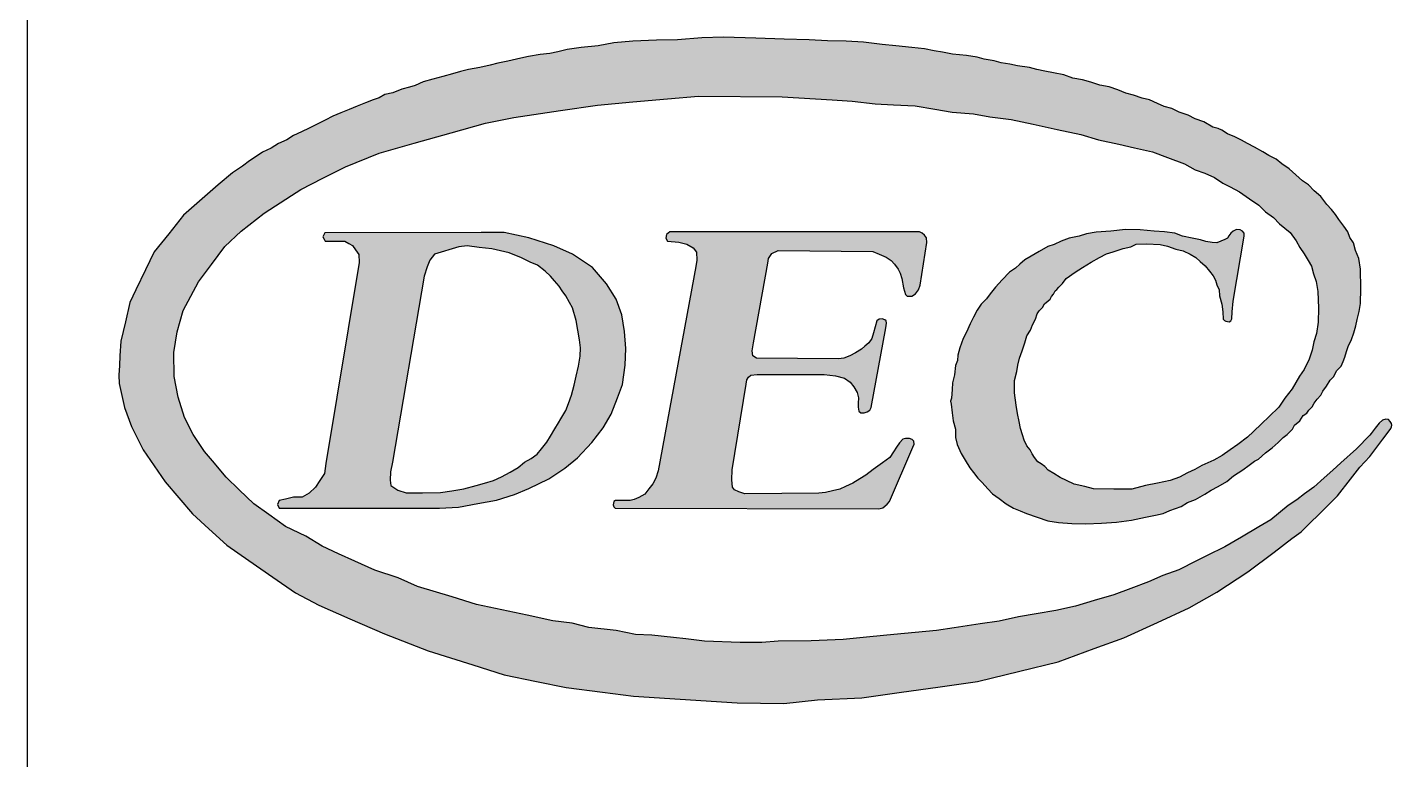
# Model space of a CAD drawing. Header units: millimetres. Extents: x 0 to 297, y 0 to 210.
# Drawn here: x 232 to 246.91, y 9.88 to 17.89 of the extents above; entities that cross this region are included whole.
import ezdxf

# ---------------------------------------------------------------- set-up
doc = ezdxf.new("R2010")
doc.units = ezdxf.units.MM
doc.layers.add('PDM_Title', color=7, linetype='Continuous')

# ---------------------------------------------------------------- blocks, each defined once
blk = doc.blocks.new('FitPDM_DWGFrame')
at = {"layer": 'PDM_Title'}
h = blk.add_hatch(color=2, dxfattribs=at)
h.paths.add_polyline_path([(235.2523, 15.6456), (235.2413, 15.6214), (235.2311, 15.599), (235.2437, 15.5754), (235.2556, 15.5533), (235.4718, 15.5535), (235.5135, 15.5293), (235.5547, 15.5055), (235.5859, 15.4603), (235.6223, 15.4077), (235.6289, 15.321), (235.2641, 13.1215), (235.2465, 13.0149), (235.1958, 12.9358), (235.1509, 12.8655), (235.0816, 12.797), (235.0027, 12.7544), (234.9086, 12.7529), (234.8229, 12.7339), (234.7541, 12.7188), (234.7339, 12.6724), (234.754, 12.6346), (234.7905, 12.6335), (236.504, 12.6335), (236.7114, 12.6452), (236.9226, 12.6838), (237.1291, 12.7216), (237.324, 12.7832), (237.482, 12.8478), (237.7003, 12.9566), (237.8751, 13.0717), (238.0142, 13.1835), (238.1687, 13.3507), (238.2947, 13.5115), (238.3803, 13.6606), (238.4492, 13.8395), (238.5063, 13.9877), (238.5335, 14.1988), (238.5402, 14.3801), (238.5284, 14.5662), (238.4981, 14.7475), (238.4377, 14.9194), (238.329, 15.0861), (238.1778, 15.2643), (237.9578, 15.4125), (237.7562, 15.5008), (237.4807, 15.5891), (237.2136, 15.6463), (236.9609, 15.6484)])
h.paths.add_polyline_path([(236.4508, 15.4115), (236.3983, 15.3464), (236.3719, 15.2712), (236.3359, 15.1691), (235.9932, 13.1381), (235.9683, 13.0326), (235.9674, 12.9388), (235.9742, 12.8804), (236.0489, 12.8316), (236.1391, 12.8029), (236.3206, 12.8014), (236.5174, 12.8068), (236.6397, 12.8249), (236.7729, 12.8447), (236.9065, 12.8824), (236.9974, 12.908), (237.096, 12.9358), (237.1813, 12.9782), (237.2776, 13.026), (237.3634, 13.0772), (237.4347, 13.1356), (237.5077, 13.1766), (237.5714, 13.2248), (237.6203, 13.2845), (237.68, 13.3573), (237.7176, 13.4201), (237.766, 13.501), (237.8059, 13.5674), (237.8324, 13.6116), (237.887, 13.7027), (237.9156, 13.7796), (237.9494, 13.8706), (237.976, 13.98), (237.9999, 14.0784), (238.0259, 14.1856), (238.0427, 14.2968), (238.0444, 14.3859), (238.0366, 14.4756), (238.0002, 14.6877), (237.9572, 14.8251), (237.9256, 14.8832), (237.8861, 14.9557), (237.844, 15.0101), (237.8145, 15.0604), (237.7626, 15.1205), (237.7189, 15.1709), (237.6593, 15.2245), (237.5753, 15.2915), (237.4972, 15.3231), (237.4016, 15.3721), (237.2673, 15.4241), (237.0767, 15.469), (236.938, 15.4857), (236.8072, 15.5013), (236.7179, 15.4904)], flags=0)
h.paths.add_polyline_path([(240.2065, 15.4518), (241.2414, 15.4392), (241.3114, 15.4126), (241.3879, 15.3787), (241.4401, 15.342), (241.4779, 15.3034), (241.5174, 15.2458), (241.5384, 15.2025), (241.5586, 15.1465), (241.5762, 15.044), (241.5997, 14.9714), (241.6157, 14.9517), (241.6358, 14.9502), (241.6677, 14.9534), (241.7064, 14.9777), (241.7399, 15.0204), (241.7588, 15.0734), (241.8327, 15.5401), (241.8267, 15.5885), (241.8074, 15.6177), (241.7796, 15.6406), (241.7521, 15.6536), (239.0239, 15.6536), (238.9846, 15.6254), (238.9796, 15.5875), (238.9964, 15.5529), (239.1208, 15.5418), (239.2098, 15.5213), (239.2769, 15.4803), (239.3123, 15.4314), (239.319, 15.3452), (239.3061, 15.2752), (238.8963, 13.0424), (238.871, 12.9634), (238.8354, 12.9017), (238.7933, 12.8463), (238.7488, 12.788), (238.6824, 12.7494), (238.6312, 12.7281), (238.5901, 12.7186), (238.4305, 12.7194), (238.4095, 12.7052), (238.4035, 12.6714), (238.4103, 12.6469), (238.4259, 12.6324), (241.307, 12.6262), (241.3491, 12.6382), (241.3978, 12.6784), (241.4228, 12.7081), (241.6782, 13.3009), (241.6921, 13.3336), (241.6904, 13.3651), (241.6728, 13.384), (241.6409, 13.3958), (241.5997, 13.3958), (241.5695, 13.3872), (241.533, 13.3502), (241.5013, 13.3019), (241.4661, 13.2484), (241.4278, 13.1898), (241.3474, 13.1307), (241.2455, 13.0557), (241.1653, 12.9967), (241.0985, 12.9555), (241.0217, 12.9082), (240.941, 12.872), (240.8822, 12.8405), (240.7999, 12.8231), (240.7243, 12.8058), (240.65, 12.7964), (239.8437, 12.79), (239.7759, 12.8141), (239.728, 12.8354), (239.7079, 12.8639), (239.7003, 12.9451), (239.7026, 13.055), (239.8571, 13.9885), (239.8654, 14.0383), (239.8826, 14.0664), (239.9086, 14.0876), (239.9781, 14.0957), (240.7105, 14.0957), (240.8321, 14.0795), (240.9304, 14.0566), (240.9933, 14.0117), (241.0319, 13.9604), (241.0715, 13.8997), (241.0858, 13.8414), (241.0823, 13.783), (241.0797, 13.7371), (241.0891, 13.6948), (241.1117, 13.6782), (241.1462, 13.6782), (241.18, 13.6883), (241.2069, 13.7057), (241.2244, 13.735), (241.3825, 14.6066), (241.3909, 14.6553), (241.3858, 14.6829), (241.3724, 14.6924), (241.3429, 14.7025), (241.3093, 14.7008), (241.2863, 14.6822), (241.2668, 14.6154), (241.248, 14.5503), (241.2303, 14.4896), (241.1973, 14.4415), (241.1548, 14.4044), (241.1187, 14.373), (241.0522, 14.3342), (240.9902, 14.298), (240.9229, 14.2743), (240.8651, 14.266), (239.9713, 14.2723), (239.9312, 14.2978), (239.9221, 14.3544), (239.9378, 14.4426), (240.0923, 15.313), (240.1014, 15.3629), (240.1165, 15.3864), (240.1375, 15.418)])
h.paths.add_polyline_path([(246.8166, 13.3903), (246.8619, 13.4507), (246.9029, 13.5055), (246.9092, 13.5236), (246.9121, 13.5425), (246.9111, 13.558), (246.8939, 13.5822), (246.8774, 13.6053), (246.8461, 13.6087), (246.8116, 13.5974), (246.7734, 13.565), (246.7296, 13.5074), (246.6867, 13.451), (246.6729, 13.4329), (246.5284, 13.2841), (246.3543, 13.1286), (246.2671, 13.0509), (246.174, 12.9666), (246.0614, 12.865), (245.9591, 12.7897), (245.8736, 12.7269), (245.7791, 12.6627), (245.5903, 12.5062), (245.46, 12.4295), (245.2715, 12.3187), (245.0881, 12.2107), (244.8958, 12.1153), (244.7274, 12.0317), (244.6362, 11.9864), (244.584, 11.9605), (244.409, 11.8989), (244.2558, 11.8275), (244.0602, 11.7553), (243.8745, 11.6866), (243.6605, 11.6229), (243.457, 11.5623), (243.2419, 11.5135), (243.0262, 11.4781), (242.8322, 11.4462), (242.6215, 11.3998), (242.4155, 11.3688), (242.1293, 11.3256), (241.9376, 11.2966), (241.7039, 11.2743), (241.471, 11.2521), (241.2081, 11.2271), (240.9156, 11.1991), (240.5675, 11.1826), (240.2058, 11.1802), (240.0281, 11.1664), (239.7902, 11.1641), (239.4015, 11.1814), (239.1973, 11.2044), (239.0613, 11.2198), (238.8258, 11.2463), (238.648, 11.2539), (238.4345, 11.2954), (238.137, 11.331), (237.954, 11.3781), (237.743, 11.4034), (237.4635, 11.4632), (237.1857, 11.5227), (236.9098, 11.5818), (236.6418, 11.6636), (236.2642, 11.7788), (236.0532, 11.8708), (235.7987, 11.9562), (235.5805, 12.0552), (235.4014, 12.1364), (235.2212, 12.2181), (235.0458, 12.3269), (234.8225, 12.4328), (234.6386, 12.564), (234.4761, 12.68), (234.3174, 12.8334), (234.1736, 12.9722), (234.023, 13.151), (233.936, 13.2543), (233.8123, 13.4395), (233.719, 13.6237), (233.6479, 13.8492), (233.6062, 14.0749), (233.6013, 14.335), (233.6381, 14.5607), (233.7043, 14.7956), (233.7873, 14.9521), (233.8704, 15.1088), (234.013, 15.2997), (234.1576, 15.4935), (234.3367, 15.6611), (234.5893, 15.8591), (234.8886, 16.0525), (234.9909, 16.1187), (235.2319, 16.2413), (235.4782, 16.3666), (235.8467, 16.5151), (236.2294, 16.6234), (236.6311, 16.7369), (237.0065, 16.8431), (237.3159, 16.9042), (237.8284, 16.981), (238.2307, 17.0414), (238.6182, 17.0755), (238.9976, 17.1088), (239.3374, 17.1387), (240.2491, 17.1307), (240.796, 17.0985), (241.0159, 17.085), (241.2649, 17.0563), (241.4673, 17.0447), (241.7038, 17.0312), (241.9171, 16.9963), (242.1064, 16.9653), (242.3402, 16.9445), (242.5217, 16.9111), (242.7547, 16.8847), (242.9937, 16.8325), (243.2561, 16.7753), (243.5154, 16.7188), (243.7086, 16.661), (243.9281, 16.6122), (244.1005, 16.5739), (244.2971, 16.5301), (244.4628, 16.4672), (244.6467, 16.3973), (244.7632, 16.3337), (244.8681, 16.2958), (244.9759, 16.2497), (245.0655, 16.1887), (245.1465, 16.1461), (245.2483, 16.0925), (245.3585, 16.0162), (245.4585, 15.947), (245.5333, 15.8758), (245.6191, 15.8136), (245.6872, 15.7417), (245.8023, 15.649), (245.8672, 15.5576), (245.9065, 15.4833), (245.9538, 15.416), (245.998, 15.3412), (246.0351, 15.2786), (246.0568, 15.1973), (246.0863, 15.1133), (246.1054, 15.0046), (246.1115, 14.821), (246.1092, 14.6664), (246.0901, 14.5426), (246.0607, 14.454), (246.0414, 14.3631), (246.0095, 14.2624), (245.9538, 14.1495), (245.9047, 14.0765), (245.8229, 13.9401), (245.745, 13.8382), (245.6788, 13.7386), (245.5718, 13.6357), (245.4907, 13.5576), (245.4026, 13.4734), (245.3364, 13.41), (245.2287, 13.3313), (245.1463, 13.271), (245.0604, 13.2082), (244.9675, 13.1574), (244.8363, 13.0993), (244.759, 13.0551), (244.6787, 13.0194), (244.5935, 12.9735), (244.4898, 12.9349), (244.3531, 12.9078), (244.2201, 12.8815), (244.0711, 12.8432), (243.8743, 12.8408), (243.653, 12.8448), (243.558, 12.8719), (243.4402, 12.8961), (243.3595, 12.9349), (243.2891, 12.9686), (243.2208, 13.0114), (243.1585, 13.0505), (243.1203, 13.0891), (243.0803, 13.1172), (243.0441, 13.1414), (243.0098, 13.1886), (242.9815, 13.2274), (242.9601, 13.2732), (242.9258, 13.3152), (242.8951, 13.3786), (242.8767, 13.4372), (242.8553, 13.5054), (242.8404, 13.5822), (242.8238, 13.6676), (242.8059, 13.7595), (242.7895, 13.8969), (242.7895, 14.0288), (242.8164, 14.1283), (242.8258, 14.1991), (242.8424, 14.2728), (242.8749, 14.3551), (242.9012, 14.4408), (242.9253, 14.5191), (242.9633, 14.5806), (242.986, 14.6398), (243.0185, 14.7003), (243.0387, 14.7579), (243.0596, 14.7918), (243.0959, 14.8298), (243.1174, 14.8665), (243.1567, 14.9), (243.1806, 14.9203), (243.1934, 14.9472), (243.2149, 14.9742), (243.2351, 15.0099), (243.2528, 15.0261), (243.2725, 15.0513), (243.3154, 15.0888), (243.3547, 15.1435), (243.4543, 15.213), (243.5312, 15.2667), (243.6273, 15.3236), (243.7168, 15.3765), (243.7965, 15.4133), (243.8664, 15.4357), (243.9784, 15.4717), (244.0595, 15.4902), (244.1196, 15.5195), (244.2331, 15.5224), (244.3833, 15.5172), (244.463, 15.5004), (244.5525, 15.4671), (244.6322, 15.4464), (244.7101, 15.4112), (244.772, 15.3732), (244.8192, 15.3312), (244.8744, 15.2822), (244.9202, 15.2248), (244.9596, 15.1754), (244.9851, 15.1269), (245.0011, 15.0757), (245.0269, 15.0222), (245.03, 14.9548), (245.0539, 14.8634), (245.068, 14.7811), (245.0717, 14.7011), (245.0833, 14.6844), (245.0993, 14.6775), (245.1361, 14.6723), (245.1526, 14.6815), (245.1655, 14.7028), (245.1686, 14.7823), (245.1809, 14.8968), (245.2995, 15.6083), (245.2995, 15.6417), (245.2804, 15.663), (245.2553, 15.6785), (245.2155, 15.6791), (245.178, 15.6641), (245.1535, 15.6417), (245.1333, 15.6123), (245.1156, 15.5866), (245.0879, 15.5709), (245.0443, 15.5536), (244.9997, 15.5359), (244.9512, 15.5385), (244.8807, 15.5488), (244.8218, 15.5673), (244.7305, 15.5868), (244.6254, 15.6093), (244.5404, 15.641), (244.4306, 15.6538), (244.3148, 15.6613), (244.1621, 15.6786), (244.0035, 15.6808), (243.8422, 15.6635), (243.6803, 15.6526), (243.578, 15.633), (243.4958, 15.6082), (243.3873, 15.5846), (243.2978, 15.5519), (243.2248, 15.5162), (243.153, 15.4955), (243.0599, 15.4411), (242.9706, 15.3889), (242.9038, 15.3499), (242.8489, 15.3006), (242.801, 15.2575), (242.7355, 15.2131), (242.656, 15.1297), (242.5814, 15.0515), (242.5241, 14.9777), (242.4817, 14.9231), (242.4254, 14.8656), (242.3809, 14.7971), (242.3423, 14.724), (242.3037, 14.6509), (242.2656, 14.5576), (242.2294, 14.4886), (242.1924, 14.3868), (242.171, 14.3056), (242.1654, 14.2475), (242.1458, 14.1957), (242.1351, 14.0928), (242.1124, 14.0047), (242.1075, 13.9299), (242.1014, 13.8384), (242.0895, 13.8044), (242.0987, 13.7699), (242.1086, 13.6755), (242.1176, 13.5883), (242.1447, 13.4965), (242.145, 13.408), (242.1634, 13.332), (242.2051, 13.2325), (242.2511, 13.1576), (242.3015, 13.0756), (242.3402, 13.0247), (242.3886, 12.9611), (242.4359, 12.9153), (242.4978, 12.8469), (242.5474, 12.7919), (242.6201, 12.7394), (242.6998, 12.6817), (242.7771, 12.6346), (242.8501, 12.6047), (242.9211, 12.5755), (243.0365, 12.5361), (243.1528, 12.4965), (243.2688, 12.4772), (243.4172, 12.4662), (243.5684, 12.4628), (243.742, 12.4715), (243.906, 12.4796), (244.0687, 12.5014), (244.222, 12.5348), (244.3307, 12.5585), (244.4141, 12.5767), (244.4875, 12.61), (244.6114, 12.6514), (244.6788, 12.6952), (244.7678, 12.7274), (244.8695, 12.7861), (244.94, 12.8327), (245.0142, 12.8716), (245.1099, 12.9251), (245.1828, 12.9868), (245.2858, 13.0523), (245.3545, 13.1036), (245.414, 13.148), (245.4569, 13.1715), (245.5323, 13.2394), (245.6071, 13.2923), (245.6728, 13.3505), (245.7249, 13.4063), (245.7684, 13.4413), (245.8272, 13.4989), (245.8487, 13.5398), (245.9085, 13.5904), (245.9447, 13.6468), (245.9839, 13.6716), (246.0066, 13.7073), (246.0428, 13.7424), (246.0636, 13.7827), (246.0974, 13.827), (246.1372, 13.869), (246.1611, 13.9133), (246.2005, 13.9692), (246.2391, 14.0325), (246.2771, 14.0716), (246.3126, 14.1389), (246.3593, 14.1862), (246.3806, 14.2366), (246.3984, 14.2844), (246.4186, 14.3466), (246.437, 14.4031), (246.4731, 14.4795), (246.4991, 14.5501), (246.5187, 14.629), (246.5359, 14.698), (246.5572, 14.7836), (246.5728, 14.8723), (246.5764, 15.0347), (246.5697, 15.248), (246.5513, 15.3654), (246.5175, 15.4527), (246.4935, 15.5357), (246.4555, 15.5926), (246.4316, 15.6536), (246.3905, 15.7187), (246.3356, 15.7917), (246.2967, 15.8435), (246.2555, 15.8982), (246.2019, 15.9529), (246.1382, 16.0433), (246.0642, 16.1047), (246.0018, 16.1709), (245.9379, 16.2146), (245.8644, 16.2797), (245.7907, 16.3449), (245.7106, 16.3982), (245.6475, 16.4494), (245.5696, 16.4885), (245.5046, 16.5288), (245.4126, 16.5794), (245.3354, 16.622), (245.2686, 16.6564), (245.1964, 16.6935), (245.116, 16.7277), (245.0571, 16.7663), (245.0161, 16.7841), (244.9559, 16.8014), (244.8572, 16.8592), (244.7647, 16.8921), (244.6875, 16.9295), (244.5887, 16.9634), (244.509, 17.0025), (244.427, 17.0265), (244.3509, 17.0599), (244.2663, 17.0979), (244.1848, 17.1157), (244.0891, 17.1508), (244.005, 17.1727), (243.9193, 17.2075), (243.8242, 17.2409), (243.7212, 17.2575), (243.625, 17.292), (243.5323, 17.3162), (243.4276, 17.3366), (243.3295, 17.3735), (243.2173, 17.3936), (243.1207, 17.4109), (243.0352, 17.431), (242.9518, 17.4506), (242.8206, 17.4697), (242.739, 17.4887), (242.6447, 17.5036), (242.5686, 17.5255), (242.4577, 17.5441), (242.3811, 17.5643), (242.2652, 17.5815), (242.1131, 17.5982), (242.0034, 17.6185), (241.9117, 17.6354), (241.8043, 17.6552), (241.6656, 17.6703), (241.4909, 17.6892), (241.3421, 17.7053), (241.1396, 17.7273), (240.9489, 17.7383), (240.7472, 17.7429), (240.5438, 17.7538), (240.2722, 17.7625), (239.9627, 17.7723), (239.6075, 17.7836), (239.3732, 17.775), (239.1047, 17.7531), (238.8784, 17.752), (238.619, 17.7405), (238.4101, 17.7208), (238.2409, 17.6903), (238.0545, 17.6706), (237.9012, 17.6481), (237.7988, 17.6251), (237.7112, 17.6054), (237.6059, 17.5928), (237.4772, 17.5708), (237.3937, 17.553), (237.2532, 17.523), (237.1427, 17.4993), (237.0578, 17.4758), (236.9462, 17.4522), (236.8219, 17.4319), (236.7348, 17.4077), (236.6468, 17.3834), (236.5432, 17.3546), (236.4339, 17.3243), (236.3258, 17.2942), (236.2388, 17.2562), (236.1762, 17.2383), (236.0923, 17.2144), (235.9941, 17.1739), (235.9082, 17.1567), (235.8469, 17.1201), (235.7789, 17.0988), (235.6954, 17.0649), (235.6036, 17.0275), (235.5178, 16.9926), (235.4272, 16.9556), (235.3401, 16.9201), (235.2543, 16.877), (235.1675, 16.8336), (235.0812, 16.7902), (234.9955, 16.7472), (234.9085, 16.7085), (234.8362, 16.6613), (234.7454, 16.6193), (234.665, 16.5704), (234.5707, 16.5249), (234.5008, 16.4797), (234.4286, 16.4328), (234.3537, 16.3743), (234.2444, 16.3015), (234.0873, 16.171), (233.9121, 16.0179), (233.707, 15.8386), (233.5452, 15.6347), (233.3876, 15.4359), (233.2927, 15.2387), (233.1871, 15.0197), (233.1206, 14.8816), (233.072, 14.6714), (233.0228, 14.4596), (233.013, 14.3009), (233.0065, 14.1948), (233, 14.0894), (233.0058, 13.9982), (233.0621, 13.7346), (233.1405, 13.5274), (233.2682, 13.2705), (233.3858, 13.0979), (233.506, 12.9217), (233.6556, 12.7479), (233.8071, 12.5721), (233.9843, 12.4096), (234.1816, 12.2285), (234.4209, 12.0625), (234.6834, 11.8802), (234.932, 11.7078), (235.1856, 11.5747), (235.5265, 11.4251), (235.9038, 11.2595), (236.3825, 11.0751), (236.8698, 10.9209), (237.2122, 10.8125), (237.564, 10.7394), (237.8882, 10.6721), (238.2875, 10.622), (238.6254, 10.5796), (239.1366, 10.5461), (239.7586, 10.5051), (240.2672, 10.5), (240.6351, 10.5368), (241.1224, 10.5622), (241.554, 10.622), (241.952, 10.6772), (242.3852, 10.7372), (242.8488, 10.8522), (243.2655, 10.9556), (243.6606, 11.0986), (243.9855, 11.2161), (244.3509, 11.3835), (244.699, 11.5429), (245.0009, 11.715), (245.3395, 11.9372), (245.6266, 12.1536), (245.8215, 12.3007), (245.9216, 12.3761), (245.9989, 12.4529), (246.1367, 12.5864), (246.3182, 12.7706), (246.461, 12.9528), (246.5626, 13.0826), (246.6732, 13.1984)])
at = {"layer": 'PDM_Title', "color": 2}
for p, q in [((232, 53), (232, 5)), ((238.8784, 17.752), (238.619, 17.7405)), ((239.1047, 17.7531), (238.8784, 17.752)), ((239.3732, 17.775), (239.1047, 17.7531)), ((239.6075, 17.7836), (239.3732, 17.775)), ((239.9627, 17.7723), (239.6075, 17.7836)), ((240.2722, 17.7625), (239.9627, 17.7723)), ((240.5438, 17.7538), (240.2722, 17.7625)), ((240.7472, 17.7429), (240.5438, 17.7538)), ((237.7112, 17.6054), (237.6059, 17.5928)), ((237.7988, 17.6251), (237.7112, 17.6054)), ((237.9012, 17.6481), (237.7988, 17.6251)), ((238.0545, 17.6706), (237.9012, 17.6481)), ((238.2409, 17.6903), (238.0545, 17.6706)), ((238.4101, 17.7208), (238.2409, 17.6903)), ((238.619, 17.7405), (238.4101, 17.7208)), ((240.9489, 17.7383), (240.7472, 17.7429)), ((241.1396, 17.7273), (240.9489, 17.7383)), ((241.3421, 17.7053), (241.1396, 17.7273)), ((241.4909, 17.6892), (241.3421, 17.7053)), ((241.6656, 17.6703), (241.4909, 17.6892)), ((241.8043, 17.6552), (241.6656, 17.6703)), ((241.9117, 17.6354), (241.8043, 17.6552)), ((242.0034, 17.6185), (241.9117, 17.6354)), ((242.1131, 17.5982), (242.0034, 17.6185)), ((242.2652, 17.5815), (242.1131, 17.5982)), ((236.9462, 17.4522), (236.8219, 17.4319)), ((237.0578, 17.4758), (236.9462, 17.4522)), ((237.1427, 17.4993), (237.0578, 17.4758)), ((237.2532, 17.523), (237.1427, 17.4993)), ((237.3937, 17.553), (237.2532, 17.523)), ((237.4772, 17.5708), (237.3937, 17.553)), ((237.6059, 17.5928), (237.4772, 17.5708)), ((242.3811, 17.5643), (242.2652, 17.5815)), ((242.4577, 17.5441), (242.3811, 17.5643)), ((242.5686, 17.5255), (242.4577, 17.5441)), ((242.6447, 17.5036), (242.5686, 17.5255)), ((242.739, 17.4887), (242.6447, 17.5036)), ((242.8206, 17.4697), (242.739, 17.4887)), ((242.9518, 17.4506), (242.8206, 17.4697)), ((243.0352, 17.431), (242.9518, 17.4506)), ((236.4339, 17.3243), (236.3258, 17.2942)), ((236.5432, 17.3546), (236.4339, 17.3243)), ((236.6468, 17.3834), (236.5432, 17.3546)), ((236.7348, 17.4077), (236.6468, 17.3834)), ((236.8219, 17.4319), (236.7348, 17.4077)), ((243.1207, 17.4109), (243.0352, 17.431)), ((243.2173, 17.3936), (243.1207, 17.4109)), ((243.3295, 17.3735), (243.2173, 17.3936)), ((243.4276, 17.3366), (243.3295, 17.3735)), ((243.5323, 17.3162), (243.4276, 17.3366)), ((243.625, 17.292), (243.5323, 17.3162)), ((235.9082, 17.1567), (235.8469, 17.1201)), ((235.9941, 17.1739), (235.9082, 17.1567)), ((236.0923, 17.2144), (235.9941, 17.1739)), ((236.1762, 17.2383), (236.0923, 17.2144)), ((236.2388, 17.2562), (236.1762, 17.2383)), ((236.3258, 17.2942), (236.2388, 17.2562)), ((243.7212, 17.2575), (243.625, 17.292)), ((243.8242, 17.2409), (243.7212, 17.2575)), ((243.9193, 17.2075), (243.8242, 17.2409)), ((244.005, 17.1727), (243.9193, 17.2075)), ((244.0891, 17.1508), (244.005, 17.1727)), ((244.1848, 17.1157), (244.0891, 17.1508)), ((235.6036, 17.0275), (235.5178, 16.9926)), ((235.6954, 17.0649), (235.6036, 17.0275)), ((235.7789, 17.0988), (235.6954, 17.0649)), ((235.8469, 17.1201), (235.7789, 17.0988)), ((237.8284, 16.981), (238.2307, 17.0414)), ((238.2307, 17.0414), (238.6182, 17.0755)), ((238.6182, 17.0755), (238.9976, 17.1088)), ((238.9976, 17.1088), (239.3374, 17.1387)), ((239.3374, 17.1387), (240.2491, 17.1307)), ((240.2491, 17.1307), (240.796, 17.0985)), ((240.796, 17.0985), (241.0159, 17.085)), ((241.0159, 17.085), (241.2649, 17.0563)), ((241.2649, 17.0563), (241.4673, 17.0447)), ((241.4673, 17.0447), (241.7038, 17.0312)), ((241.7038, 17.0312), (241.9171, 16.9963)), ((244.2663, 17.0979), (244.1848, 17.1157)), ((244.3509, 17.0599), (244.2663, 17.0979)), ((244.427, 17.0265), (244.3509, 17.0599)), ((244.509, 17.0025), (244.427, 17.0265)), ((244.5887, 16.9634), (244.509, 17.0025)), ((235.2543, 16.877), (235.1675, 16.8336)), ((235.3401, 16.9201), (235.2543, 16.877)), ((235.4272, 16.9556), (235.3401, 16.9201)), ((235.5178, 16.9926), (235.4272, 16.9556)), ((237.0065, 16.8431), (237.3159, 16.9042)), ((237.3159, 16.9042), (237.8284, 16.981)), ((241.9171, 16.9963), (242.1064, 16.9653)), ((242.1064, 16.9653), (242.3402, 16.9445)), ((242.3402, 16.9445), (242.5217, 16.9111)), ((242.5217, 16.9111), (242.7547, 16.8847)), ((242.7547, 16.8847), (242.9937, 16.8325)), ((244.6875, 16.9295), (244.5887, 16.9634)), ((244.7647, 16.8921), (244.6875, 16.9295)), ((244.8572, 16.8592), (244.7647, 16.8921)), ((244.9559, 16.8014), (244.8572, 16.8592)), ((234.9085, 16.7085), (234.8362, 16.6613)), ((234.9955, 16.7472), (234.9085, 16.7085)), ((235.0812, 16.7902), (234.9955, 16.7472)), ((235.1675, 16.8336), (235.0812, 16.7902)), ((236.2294, 16.6234), (236.6311, 16.7369)), ((236.6311, 16.7369), (237.0065, 16.8431)), ((242.9937, 16.8325), (243.2561, 16.7753)), ((243.2561, 16.7753), (243.5154, 16.7188)), ((243.5154, 16.7188), (243.7086, 16.661)), ((245.0161, 16.7841), (244.9559, 16.8014)), ((245.0571, 16.7663), (245.0161, 16.7841)), ((245.116, 16.7277), (245.0571, 16.7663)), ((245.1964, 16.6935), (245.116, 16.7277)), ((234.665, 16.5704), (234.5707, 16.5249)), ((234.7454, 16.6193), (234.665, 16.5704)), ((234.8362, 16.6613), (234.7454, 16.6193)), ((235.8467, 16.5151), (236.2294, 16.6234)), ((243.7086, 16.661), (243.9281, 16.6122)), ((243.9281, 16.6122), (244.1005, 16.5739)), ((244.1005, 16.5739), (244.2971, 16.5301)), ((245.2686, 16.6564), (245.1964, 16.6935)), ((245.3354, 16.622), (245.2686, 16.6564)), ((245.4126, 16.5794), (245.3354, 16.622)), ((245.5046, 16.5288), (245.4126, 16.5794)), ((234.4286, 16.4328), (234.3537, 16.3743)), ((234.5008, 16.4797), (234.4286, 16.4328)), ((234.5707, 16.5249), (234.5008, 16.4797)), ((235.4782, 16.3666), (235.8467, 16.5151)), ((244.2971, 16.5301), (244.4628, 16.4672)), ((244.4628, 16.4672), (244.6467, 16.3973)), ((245.5696, 16.4885), (245.5046, 16.5288)), ((245.6475, 16.4494), (245.5696, 16.4885)), ((245.7106, 16.3982), (245.6475, 16.4494)), ((234.2444, 16.3015), (234.0873, 16.171)), ((234.3537, 16.3743), (234.2444, 16.3015)), ((235.2319, 16.2413), (235.4782, 16.3666)), ((244.6467, 16.3973), (244.7632, 16.3337)), ((244.7632, 16.3337), (244.8681, 16.2958)), ((244.8681, 16.2958), (244.9759, 16.2497)), ((245.7907, 16.3449), (245.7106, 16.3982)), ((245.8644, 16.2797), (245.7907, 16.3449)), ((245.9379, 16.2146), (245.8644, 16.2797)), ((234.0873, 16.171), (233.9121, 16.0179)), ((234.8886, 16.0525), (234.9909, 16.1187)), ((234.9909, 16.1187), (235.2319, 16.2413)), ((244.9759, 16.2497), (245.0655, 16.1887)), ((245.0655, 16.1887), (245.1465, 16.1461)), ((245.1465, 16.1461), (245.2483, 16.0925)), ((246.0018, 16.1709), (245.9379, 16.2146)), ((246.0642, 16.1047), (246.0018, 16.1709)), ((233.9121, 16.0179), (233.707, 15.8386)), ((234.5893, 15.8591), (234.8886, 16.0525)), ((245.2483, 16.0925), (245.3585, 16.0162)), ((245.3585, 16.0162), (245.4585, 15.947)), ((246.1382, 16.0433), (246.0642, 16.1047)), ((246.2019, 15.9529), (246.1382, 16.0433)), ((233.707, 15.8386), (233.5452, 15.6347)), ((234.3367, 15.6611), (234.5893, 15.8591)), ((245.4585, 15.947), (245.5333, 15.8758)), ((245.5333, 15.8758), (245.6191, 15.8136)), ((245.6191, 15.8136), (245.6872, 15.7417)), ((246.2555, 15.8982), (246.2019, 15.9529)), ((246.2967, 15.8435), (246.2555, 15.8982)), ((246.3356, 15.7917), (246.2967, 15.8435)), ((234.1576, 15.4935), (234.3367, 15.6611)), ((243.8422, 15.6635), (243.6803, 15.6526)), ((244.0035, 15.6808), (243.8422, 15.6635)), ((244.1621, 15.6786), (244.0035, 15.6808)), ((244.3148, 15.6613), (244.1621, 15.6786)), ((244.4306, 15.6538), (244.3148, 15.6613)), ((245.178, 15.6641), (245.1535, 15.6417)), ((245.2155, 15.6791), (245.178, 15.6641)), ((245.2553, 15.6785), (245.2155, 15.6791)), ((245.2804, 15.663), (245.2553, 15.6785)), ((245.2995, 15.6417), (245.2804, 15.663)), ((245.6872, 15.7417), (245.8023, 15.649)), ((246.3905, 15.7187), (246.3356, 15.7917)), ((246.4316, 15.6536), (246.3905, 15.7187)), ((233.5452, 15.6347), (233.3876, 15.4359)), ((235.2413, 15.6214), (235.2311, 15.599)), ((235.2311, 15.599), (235.2437, 15.5754)), ((235.2523, 15.6456), (235.2413, 15.6214)), ((235.2437, 15.5754), (235.2556, 15.5533)), ((236.9609, 15.6484), (235.2523, 15.6456)), ((235.2556, 15.5533), (235.4718, 15.5535)), ((235.4718, 15.5535), (235.5135, 15.5293)), ((235.5135, 15.5293), (235.5547, 15.5055)), ((237.2136, 15.6463), (236.9609, 15.6484)), ((237.4807, 15.5891), (237.2136, 15.6463)), ((237.7562, 15.5008), (237.4807, 15.5891)), ((238.9846, 15.6254), (238.9796, 15.5875)), ((238.9796, 15.5875), (238.9964, 15.5529)), ((239.0239, 15.6536), (238.9846, 15.6254)), ((238.9964, 15.5529), (239.1208, 15.5418)), ((241.7521, 15.6536), (239.0239, 15.6536)), ((239.1208, 15.5418), (239.2098, 15.5213)), ((239.2098, 15.5213), (239.2769, 15.4803)), ((241.7796, 15.6406), (241.7521, 15.6536)), ((241.7588, 15.0734), (241.8327, 15.5401)), ((241.8074, 15.6177), (241.7796, 15.6406)), ((241.8267, 15.5885), (241.8074, 15.6177)), ((241.8327, 15.5401), (241.8267, 15.5885)), ((243.2248, 15.5162), (243.153, 15.4955)), ((243.2978, 15.5519), (243.2248, 15.5162)), ((243.3873, 15.5846), (243.2978, 15.5519)), ((243.4958, 15.6082), (243.3873, 15.5846)), ((243.578, 15.633), (243.4958, 15.6082)), ((243.6803, 15.6526), (243.578, 15.633)), ((244.0595, 15.4902), (244.1196, 15.5195)), ((244.1196, 15.5195), (244.2331, 15.5224)), ((244.2331, 15.5224), (244.3833, 15.5172)), ((244.3833, 15.5172), (244.463, 15.5004)), ((244.5404, 15.641), (244.4306, 15.6538)), ((244.6254, 15.6093), (244.5404, 15.641)), ((244.7305, 15.5868), (244.6254, 15.6093)), ((244.8218, 15.5673), (244.7305, 15.5868)), ((244.8807, 15.5488), (244.8218, 15.5673)), ((244.9512, 15.5385), (244.8807, 15.5488)), ((244.9997, 15.5359), (244.9512, 15.5385)), ((245.0443, 15.5536), (244.9997, 15.5359)), ((245.0879, 15.5709), (245.0443, 15.5536)), ((245.1156, 15.5866), (245.0879, 15.5709)), ((245.1333, 15.6123), (245.1156, 15.5866)), ((245.1535, 15.6417), (245.1333, 15.6123)), ((245.1809, 14.8968), (245.2995, 15.6083)), ((245.2995, 15.6083), (245.2995, 15.6417)), ((245.8023, 15.649), (245.8672, 15.5576)), ((245.8672, 15.5576), (245.9065, 15.4833)), ((246.4555, 15.5926), (246.4316, 15.6536)), ((246.4935, 15.5357), (246.4555, 15.5926)), ((246.5175, 15.4527), (246.4935, 15.5357)), ((233.3876, 15.4359), (233.2927, 15.2387)), ((234.013, 15.2997), (234.1576, 15.4935)), ((235.5547, 15.5055), (235.5859, 15.4603)), ((235.5859, 15.4603), (235.6223, 15.4077)), ((235.6223, 15.4077), (235.6289, 15.321)), ((236.4508, 15.4115), (236.3983, 15.3464)), ((236.7179, 15.4904), (236.4508, 15.4115)), ((236.8072, 15.5013), (236.7179, 15.4904)), ((236.938, 15.4857), (236.8072, 15.5013)), ((237.0767, 15.469), (236.938, 15.4857)), ((237.2673, 15.4241), (237.0767, 15.469)), ((237.4016, 15.3721), (237.2673, 15.4241)), ((237.4972, 15.3231), (237.4016, 15.3721)), ((237.9578, 15.4125), (237.7562, 15.5008)), ((238.1778, 15.2643), (237.9578, 15.4125)), ((239.2769, 15.4803), (239.3123, 15.4314)), ((239.3123, 15.4314), (239.319, 15.3452)), ((240.0923, 15.313), (240.1014, 15.3629)), ((240.1014, 15.3629), (240.1165, 15.3864)), ((240.1165, 15.3864), (240.1375, 15.418)), ((240.1375, 15.418), (240.2065, 15.4518)), ((240.2065, 15.4518), (241.2414, 15.4392)), ((241.2414, 15.4392), (241.3114, 15.4126)), ((241.3114, 15.4126), (241.3879, 15.3787)), ((241.3879, 15.3787), (241.4401, 15.342)), ((242.9706, 15.3889), (242.9038, 15.3499)), ((243.0599, 15.4411), (242.9706, 15.3889)), ((243.153, 15.4955), (243.0599, 15.4411)), ((243.6273, 15.3236), (243.7168, 15.3765)), ((243.7168, 15.3765), (243.7965, 15.4133)), ((243.7965, 15.4133), (243.8664, 15.4357)), ((243.8664, 15.4357), (243.9784, 15.4717)), ((243.9784, 15.4717), (244.0595, 15.4902)), ((244.463, 15.5004), (244.5525, 15.4671)), ((244.5525, 15.4671), (244.6322, 15.4464)), ((244.6322, 15.4464), (244.7101, 15.4112)), ((244.7101, 15.4112), (244.772, 15.3732)), ((244.772, 15.3732), (244.8192, 15.3312)), ((245.9065, 15.4833), (245.9538, 15.416)), ((245.9538, 15.416), (245.998, 15.3412)), ((246.5513, 15.3654), (246.5175, 15.4527)), ((246.5697, 15.248), (246.5513, 15.3654)), ((233.2927, 15.2387), (233.1871, 15.0197)), ((233.8704, 15.1088), (234.013, 15.2997)), ((235.6289, 15.321), (235.2641, 13.1215)), ((236.3719, 15.2712), (236.3359, 15.1691)), ((236.3983, 15.3464), (236.3719, 15.2712)), ((237.5753, 15.2915), (237.4972, 15.3231)), ((237.6593, 15.2245), (237.5753, 15.2915)), ((237.7189, 15.1709), (237.6593, 15.2245)), ((238.329, 15.0861), (238.1778, 15.2643)), ((239.3061, 15.2752), (238.8963, 13.0424)), ((239.319, 15.3452), (239.3061, 15.2752)), ((239.9378, 14.4426), (240.0923, 15.313)), ((241.4401, 15.342), (241.4779, 15.3034)), ((241.4779, 15.3034), (241.5174, 15.2458)), ((241.5174, 15.2458), (241.5384, 15.2025)), ((242.7355, 15.2131), (242.656, 15.1297)), ((242.801, 15.2575), (242.7355, 15.2131)), ((242.8489, 15.3006), (242.801, 15.2575)), ((242.9038, 15.3499), (242.8489, 15.3006)), ((243.3547, 15.1435), (243.4543, 15.213)), ((243.4543, 15.213), (243.5312, 15.2667)), ((243.5312, 15.2667), (243.6273, 15.3236)), ((244.8192, 15.3312), (244.8744, 15.2822)), ((244.8744, 15.2822), (244.9202, 15.2248)), ((244.9202, 15.2248), (244.9596, 15.1754)), ((245.998, 15.3412), (246.0351, 15.2786)), ((246.0351, 15.2786), (246.0568, 15.1973)), ((246.5764, 15.0347), (246.5697, 15.248)), ((233.7873, 14.9521), (233.8704, 15.1088)), ((236.3359, 15.1691), (235.9932, 13.1381)), ((237.7626, 15.1205), (237.7189, 15.1709)), ((237.8145, 15.0604), (237.7626, 15.1205)), ((238.4377, 14.9194), (238.329, 15.0861)), ((241.5384, 15.2025), (241.5586, 15.1465)), ((241.5586, 15.1465), (241.5762, 15.044)), ((241.7399, 15.0204), (241.7588, 15.0734)), ((242.656, 15.1297), (242.5814, 15.0515)), ((243.2725, 15.0513), (243.3154, 15.0888)), ((243.3154, 15.0888), (243.3547, 15.1435)), ((244.9596, 15.1754), (244.9851, 15.1269)), ((244.9851, 15.1269), (245.0011, 15.0757)), ((245.0011, 15.0757), (245.0269, 15.0222)), ((246.0568, 15.1973), (246.0863, 15.1133)), ((246.0863, 15.1133), (246.1054, 15.0046)), ((233.1871, 15.0197), (233.1206, 14.8816)), ((233.7043, 14.7956), (233.7873, 14.9521)), ((237.844, 15.0101), (237.8145, 15.0604)), ((237.8861, 14.9557), (237.844, 15.0101)), ((237.9256, 14.8832), (237.8861, 14.9557)), ((238.4981, 14.7475), (238.4377, 14.9194)), ((241.5762, 15.044), (241.5997, 14.9714)), ((241.5997, 14.9714), (241.6157, 14.9517)), ((241.6157, 14.9517), (241.6358, 14.9502)), ((241.6358, 14.9502), (241.6677, 14.9534)), ((241.6677, 14.9534), (241.7064, 14.9777)), ((241.7064, 14.9777), (241.7399, 15.0204)), ((242.4817, 14.9231), (242.4254, 14.8656)), ((242.5241, 14.9777), (242.4817, 14.9231)), ((242.5814, 15.0515), (242.5241, 14.9777)), ((243.1567, 14.9), (243.1806, 14.9203)), ((243.1806, 14.9203), (243.1934, 14.9472)), ((243.1934, 14.9472), (243.2149, 14.9742)), ((243.2149, 14.9742), (243.2351, 15.0099)), ((243.2351, 15.0099), (243.2528, 15.0261)), ((243.2528, 15.0261), (243.2725, 15.0513)), ((245.0269, 15.0222), (245.03, 14.9548)), ((245.03, 14.9548), (245.0539, 14.8634)), ((246.1054, 15.0046), (246.1115, 14.821)), ((246.5728, 14.8723), (246.5764, 15.0347)), ((233.1206, 14.8816), (233.072, 14.6714)), ((233.6381, 14.5607), (233.7043, 14.7956)), ((237.9572, 14.8251), (237.9256, 14.8832)), ((238.0002, 14.6877), (237.9572, 14.8251)), ((242.3809, 14.7971), (242.3423, 14.724)), ((242.4254, 14.8656), (242.3809, 14.7971)), ((243.0387, 14.7579), (243.0596, 14.7918)), ((243.0596, 14.7918), (243.0959, 14.8298)), ((243.0959, 14.8298), (243.1174, 14.8665)), ((243.1174, 14.8665), (243.1567, 14.9)), ((245.0539, 14.8634), (245.068, 14.7811)), ((245.068, 14.7811), (245.0717, 14.7011)), ((245.1655, 14.7028), (245.1686, 14.7823)), ((245.1686, 14.7823), (245.1809, 14.8968)), ((246.1115, 14.821), (246.1092, 14.6664)), ((246.5359, 14.698), (246.5572, 14.7836)), ((246.5572, 14.7836), (246.5728, 14.8723)), ((233.072, 14.6714), (233.0228, 14.4596)), ((238.0366, 14.4756), (238.0002, 14.6877)), ((238.5284, 14.5662), (238.4981, 14.7475)), ((241.2668, 14.6154), (241.248, 14.5503)), ((241.2863, 14.6822), (241.2668, 14.6154)), ((241.3093, 14.7008), (241.2863, 14.6822)), ((241.3429, 14.7025), (241.3093, 14.7008)), ((241.3724, 14.6924), (241.3429, 14.7025)), ((241.3858, 14.6829), (241.3724, 14.6924)), ((241.3825, 14.6066), (241.3909, 14.6553)), ((241.3909, 14.6553), (241.3858, 14.6829)), ((242.3037, 14.6509), (242.2656, 14.5576)), ((242.3423, 14.724), (242.3037, 14.6509)), ((242.9633, 14.5806), (242.986, 14.6398)), ((242.986, 14.6398), (243.0185, 14.7003)), ((243.0185, 14.7003), (243.0387, 14.7579)), ((245.0717, 14.7011), (245.0833, 14.6844)), ((245.0833, 14.6844), (245.0993, 14.6775)), ((245.0993, 14.6775), (245.1361, 14.6723)), ((245.1361, 14.6723), (245.1526, 14.6815)), ((245.1526, 14.6815), (245.1655, 14.7028)), ((246.1092, 14.6664), (246.0901, 14.5426)), ((246.4991, 14.5501), (246.5187, 14.629)), ((246.5187, 14.629), (246.5359, 14.698)), ((233.6013, 14.335), (233.6381, 14.5607)), ((238.0444, 14.3859), (238.0366, 14.4756)), ((238.5402, 14.3801), (238.5284, 14.5662)), ((241.2303, 14.4896), (241.1973, 14.4415)), ((241.2244, 13.735), (241.3825, 14.6066)), ((241.248, 14.5503), (241.2303, 14.4896)), ((242.2294, 14.4886), (242.1924, 14.3868)), ((242.2656, 14.5576), (242.2294, 14.4886)), ((242.9012, 14.4408), (242.9253, 14.5191)), ((242.9253, 14.5191), (242.9633, 14.5806)), ((246.0901, 14.5426), (246.0607, 14.454)), ((246.437, 14.4031), (246.4731, 14.4795)), ((246.4731, 14.4795), (246.4991, 14.5501)), ((233.0228, 14.4596), (233.013, 14.3009)), ((233.6062, 14.0749), (233.6013, 14.335)), ((238.0427, 14.2968), (238.0444, 14.3859)), ((238.5335, 14.1988), (238.5402, 14.3801)), ((239.9221, 14.3544), (239.9378, 14.4426)), ((239.9312, 14.2978), (239.9221, 14.3544)), ((241.0522, 14.3342), (240.9902, 14.298)), ((241.1187, 14.373), (241.0522, 14.3342)), ((241.1548, 14.4044), (241.1187, 14.373)), ((241.1973, 14.4415), (241.1548, 14.4044)), ((242.1924, 14.3868), (242.171, 14.3056)), ((242.8424, 14.2728), (242.8749, 14.3551)), ((242.8749, 14.3551), (242.9012, 14.4408)), ((246.0414, 14.3631), (246.0095, 14.2624)), ((246.0607, 14.454), (246.0414, 14.3631)), ((246.3984, 14.2844), (246.4186, 14.3466)), ((246.4186, 14.3466), (246.437, 14.4031)), ((233.0065, 14.1948), (233, 14.0894)), ((233.013, 14.3009), (233.0065, 14.1948)), ((237.9999, 14.0784), (238.0259, 14.1856)), ((238.0259, 14.1856), (238.0427, 14.2968)), ((238.5063, 13.9877), (238.5335, 14.1988)), ((239.9713, 14.2723), (239.9312, 14.2978)), ((240.8651, 14.266), (239.9713, 14.2723)), ((240.9229, 14.2743), (240.8651, 14.266)), ((240.9902, 14.298), (240.9229, 14.2743)), ((242.1458, 14.1957), (242.1351, 14.0928)), ((242.1654, 14.2475), (242.1458, 14.1957)), ((242.171, 14.3056), (242.1654, 14.2475)), ((242.8164, 14.1283), (242.8258, 14.1991)), ((242.8258, 14.1991), (242.8424, 14.2728)), ((246.0095, 14.2624), (245.9538, 14.1495)), ((246.3126, 14.1389), (246.3593, 14.1862)), ((246.3593, 14.1862), (246.3806, 14.2366)), ((246.3806, 14.2366), (246.3984, 14.2844)), ((233, 14.0894), (233.0058, 13.9982)), ((233.6479, 13.8492), (233.6062, 14.0749)), ((237.976, 13.98), (237.9999, 14.0784)), ((239.8571, 13.9885), (239.8654, 14.0383)), ((239.8654, 14.0383), (239.8826, 14.0664)), ((239.8826, 14.0664), (239.9086, 14.0876)), ((239.9086, 14.0876), (239.9781, 14.0957)), ((239.9781, 14.0957), (240.7105, 14.0957)), ((240.7105, 14.0957), (240.8321, 14.0795)), ((240.8321, 14.0795), (240.9304, 14.0566)), ((240.9304, 14.0566), (240.9933, 14.0117)), ((242.1351, 14.0928), (242.1124, 14.0047)), ((242.7895, 14.0288), (242.8164, 14.1283)), ((242.7895, 13.8969), (242.7895, 14.0288)), ((245.9047, 14.0765), (245.8229, 13.9401)), ((245.9538, 14.1495), (245.9047, 14.0765)), ((246.2005, 13.9692), (246.2391, 14.0325)), ((246.2391, 14.0325), (246.2771, 14.0716)), ((246.2771, 14.0716), (246.3126, 14.1389)), ((233.0058, 13.9982), (233.0621, 13.7346)), ((237.9156, 13.7796), (237.9494, 13.8706)), ((237.9494, 13.8706), (237.976, 13.98)), ((238.4492, 13.8395), (238.5063, 13.9877)), ((239.7026, 13.055), (239.8571, 13.9885)), ((240.9933, 14.0117), (241.0319, 13.9604)), ((241.0319, 13.9604), (241.0715, 13.8997)), ((241.0715, 13.8997), (241.0858, 13.8414)), ((242.1075, 13.9299), (242.1014, 13.8384)), ((242.1124, 14.0047), (242.1075, 13.9299)), ((242.8059, 13.7595), (242.7895, 13.8969)), ((245.8229, 13.9401), (245.745, 13.8382)), ((246.0974, 13.827), (246.1372, 13.869)), ((246.1372, 13.869), (246.1611, 13.9133)), ((246.1611, 13.9133), (246.2005, 13.9692)), ((233.0621, 13.7346), (233.1405, 13.5274)), ((233.719, 13.6237), (233.6479, 13.8492)), ((237.887, 13.7027), (237.9156, 13.7796)), ((238.3803, 13.6606), (238.4492, 13.8395)), ((241.0823, 13.783), (241.0797, 13.7371)), ((241.0797, 13.7371), (241.0891, 13.6948)), ((241.0858, 13.8414), (241.0823, 13.783)), ((241.2069, 13.7057), (241.2244, 13.735)), ((242.1014, 13.8384), (242.0895, 13.8044)), ((242.0895, 13.8044), (242.0987, 13.7699)), ((242.0987, 13.7699), (242.1086, 13.6755)), ((242.8238, 13.6676), (242.8059, 13.7595)), ((245.6788, 13.7386), (245.5718, 13.6357)), ((245.745, 13.8382), (245.6788, 13.7386)), ((246.0066, 13.7073), (246.0428, 13.7424)), ((246.0428, 13.7424), (246.0636, 13.7827)), ((246.0636, 13.7827), (246.0974, 13.827)), ((233.8123, 13.4395), (233.719, 13.6237)), ((237.8059, 13.5674), (237.8324, 13.6116)), ((237.8324, 13.6116), (237.887, 13.7027)), ((238.2947, 13.5115), (238.3803, 13.6606)), ((241.0891, 13.6948), (241.1117, 13.6782)), ((241.1117, 13.6782), (241.1462, 13.6782)), ((241.1462, 13.6782), (241.18, 13.6883)), ((241.18, 13.6883), (241.2069, 13.7057)), ((242.1086, 13.6755), (242.1176, 13.5883)), ((242.1176, 13.5883), (242.1447, 13.4965)), ((242.8404, 13.5822), (242.8238, 13.6676)), ((242.8553, 13.5054), (242.8404, 13.5822)), ((245.5718, 13.6357), (245.4907, 13.5576)), ((245.8487, 13.5398), (245.9085, 13.5904)), ((245.9085, 13.5904), (245.9447, 13.6468)), ((245.9447, 13.6468), (245.9839, 13.6716)), ((245.9839, 13.6716), (246.0066, 13.7073)), ((246.8116, 13.5974), (246.7734, 13.565)), ((246.8461, 13.6087), (246.8116, 13.5974)), ((246.8774, 13.6053), (246.8461, 13.6087)), ((246.8939, 13.5822), (246.8774, 13.6053)), ((246.9111, 13.558), (246.8939, 13.5822)), ((233.1405, 13.5274), (233.2682, 13.2705)), ((233.936, 13.2543), (233.8123, 13.4395)), ((237.7176, 13.4201), (237.766, 13.501)), ((237.766, 13.501), (237.8059, 13.5674)), ((238.1687, 13.3507), (238.2947, 13.5115)), ((242.1447, 13.4965), (242.145, 13.408)), ((242.8767, 13.4372), (242.8553, 13.5054)), ((242.8951, 13.3786), (242.8767, 13.4372)), ((245.4026, 13.4734), (245.3364, 13.41)), ((245.4907, 13.5576), (245.4026, 13.4734)), ((245.7249, 13.4063), (245.7684, 13.4413)), ((245.7684, 13.4413), (245.8272, 13.4989)), ((245.8272, 13.4989), (245.8487, 13.5398)), ((246.6729, 13.4329), (246.5284, 13.2841)), ((246.6867, 13.451), (246.6729, 13.4329)), ((246.7296, 13.5074), (246.6867, 13.451)), ((246.7734, 13.565), (246.7296, 13.5074)), ((246.8166, 13.3903), (246.8619, 13.4507)), ((246.8619, 13.4507), (246.9029, 13.5055)), ((246.9029, 13.5055), (246.9092, 13.5236)), ((246.9092, 13.5236), (246.9121, 13.5425)), ((246.9121, 13.5425), (246.9111, 13.558)), ((237.5714, 13.2248), (237.6203, 13.2845)), ((237.6203, 13.2845), (237.68, 13.3573)), ((237.68, 13.3573), (237.7176, 13.4201)), ((238.0142, 13.1835), (238.1687, 13.3507)), ((241.4228, 12.7081), (241.6782, 13.3009)), ((241.5013, 13.3019), (241.4661, 13.2484)), ((241.533, 13.3502), (241.5013, 13.3019)), ((241.5695, 13.3872), (241.533, 13.3502)), ((241.5997, 13.3958), (241.5695, 13.3872)), ((241.6409, 13.3958), (241.5997, 13.3958)), ((241.6728, 13.384), (241.6409, 13.3958)), ((241.6904, 13.3651), (241.6728, 13.384)), ((241.6782, 13.3009), (241.6921, 13.3336)), ((241.6921, 13.3336), (241.6904, 13.3651)), ((242.145, 13.408), (242.1634, 13.332)), ((242.1634, 13.332), (242.2051, 13.2325)), ((242.9258, 13.3152), (242.8951, 13.3786)), ((242.9601, 13.2732), (242.9258, 13.3152)), ((242.9815, 13.2274), (242.9601, 13.2732)), ((245.2287, 13.3313), (245.1463, 13.271)), ((245.3364, 13.41), (245.2287, 13.3313)), ((245.5323, 13.2394), (245.6071, 13.2923)), ((245.6071, 13.2923), (245.6728, 13.3505)), ((245.6728, 13.3505), (245.7249, 13.4063)), ((246.5284, 13.2841), (246.3543, 13.1286)), ((246.6732, 13.1984), (246.8166, 13.3903)), ((233.2682, 13.2705), (233.3858, 13.0979)), ((234.023, 13.151), (233.936, 13.2543)), ((234.1736, 12.9722), (234.023, 13.151)), ((235.9932, 13.1381), (235.9683, 13.0326)), ((237.3634, 13.0772), (237.4347, 13.1356)), ((237.4347, 13.1356), (237.5077, 13.1766)), ((237.5077, 13.1766), (237.5714, 13.2248)), ((237.8751, 13.0717), (238.0142, 13.1835)), ((241.3474, 13.1307), (241.2455, 13.0557)), ((241.4278, 13.1898), (241.3474, 13.1307)), ((241.4661, 13.2484), (241.4278, 13.1898)), ((242.2051, 13.2325), (242.2511, 13.1576)), ((242.2511, 13.1576), (242.3015, 13.0756)), ((243.0098, 13.1886), (242.9815, 13.2274)), ((243.0441, 13.1414), (243.0098, 13.1886)), ((243.0803, 13.1172), (243.0441, 13.1414)), ((244.9675, 13.1574), (244.8363, 13.0993)), ((245.0604, 13.2082), (244.9675, 13.1574)), ((245.1463, 13.271), (245.0604, 13.2082)), ((245.3545, 13.1036), (245.414, 13.148)), ((245.414, 13.148), (245.4569, 13.1715)), ((245.4569, 13.1715), (245.5323, 13.2394)), ((246.3543, 13.1286), (246.2671, 13.0509)), ((246.5626, 13.0826), (246.6732, 13.1984)), ((233.3858, 13.0979), (233.506, 12.9217)), ((235.2465, 13.0149), (235.1958, 12.9358)), ((235.2641, 13.1215), (235.2465, 13.0149)), ((235.9683, 13.0326), (235.9674, 12.9388)), ((237.096, 12.9358), (237.1813, 12.9782)), ((237.1813, 12.9782), (237.2776, 13.026)), ((237.2776, 13.026), (237.3634, 13.0772)), ((237.7003, 12.9566), (237.8751, 13.0717)), ((238.8963, 13.0424), (238.871, 12.9634)), ((239.7003, 12.9451), (239.7026, 13.055)), ((241.1653, 12.9967), (241.0985, 12.9555)), ((241.2455, 13.0557), (241.1653, 12.9967)), ((242.3015, 13.0756), (242.3402, 13.0247)), ((242.3402, 13.0247), (242.3886, 12.9611)), ((243.1203, 13.0891), (243.0803, 13.1172)), ((243.1585, 13.0505), (243.1203, 13.0891)), ((243.2208, 13.0114), (243.1585, 13.0505)), ((243.2891, 12.9686), (243.2208, 13.0114)), ((244.6787, 13.0194), (244.5935, 12.9735)), ((244.759, 13.0551), (244.6787, 13.0194)), ((244.8363, 13.0993), (244.759, 13.0551)), ((245.1099, 12.9251), (245.1828, 12.9868)), ((245.1828, 12.9868), (245.2858, 13.0523)), ((245.2858, 13.0523), (245.3545, 13.1036)), ((246.2671, 13.0509), (246.174, 12.9666)), ((246.461, 12.9528), (246.5626, 13.0826)), ((233.506, 12.9217), (233.6556, 12.7479)), ((234.3174, 12.8334), (234.1736, 12.9722)), ((234.4761, 12.68), (234.3174, 12.8334)), ((235.1509, 12.8655), (235.0816, 12.797)), ((235.1958, 12.9358), (235.1509, 12.8655)), ((235.9674, 12.9388), (235.9742, 12.8804)), ((235.9742, 12.8804), (236.0489, 12.8316)), ((236.0489, 12.8316), (236.1391, 12.8029)), ((236.5174, 12.8068), (236.6397, 12.8249)), ((236.6397, 12.8249), (236.7729, 12.8447)), ((236.7729, 12.8447), (236.9065, 12.8824)), ((236.9065, 12.8824), (236.9974, 12.908)), ((236.9974, 12.908), (237.096, 12.9358)), ((237.324, 12.7832), (237.482, 12.8478)), ((237.482, 12.8478), (237.7003, 12.9566)), ((238.7933, 12.8463), (238.7488, 12.788)), ((238.8354, 12.9017), (238.7933, 12.8463)), ((238.871, 12.9634), (238.8354, 12.9017)), ((239.7079, 12.8639), (239.7003, 12.9451)), ((239.728, 12.8354), (239.7079, 12.8639)), ((239.7759, 12.8141), (239.728, 12.8354)), ((240.8822, 12.8405), (240.7999, 12.8231)), ((240.941, 12.872), (240.8822, 12.8405)), ((241.0217, 12.9082), (240.941, 12.872)), ((241.0985, 12.9555), (241.0217, 12.9082)), ((242.3886, 12.9611), (242.4359, 12.9153)), ((242.4359, 12.9153), (242.4978, 12.8469)), ((242.4978, 12.8469), (242.5474, 12.7919)), ((243.3595, 12.9349), (243.2891, 12.9686)), ((243.4402, 12.8961), (243.3595, 12.9349)), ((243.558, 12.8719), (243.4402, 12.8961)), ((243.653, 12.8448), (243.558, 12.8719)), ((243.8743, 12.8408), (243.653, 12.8448)), ((244.0711, 12.8432), (243.8743, 12.8408)), ((244.2201, 12.8815), (244.0711, 12.8432)), ((244.3531, 12.9078), (244.2201, 12.8815)), ((244.4898, 12.9349), (244.3531, 12.9078)), ((244.5935, 12.9735), (244.4898, 12.9349)), ((244.8695, 12.7861), (244.94, 12.8327)), ((244.94, 12.8327), (245.0142, 12.8716)), ((245.0142, 12.8716), (245.1099, 12.9251)), ((246.0614, 12.865), (245.9591, 12.7897)), ((246.174, 12.9666), (246.0614, 12.865)), ((246.3182, 12.7706), (246.461, 12.9528)), ((233.6556, 12.7479), (233.8071, 12.5721)), ((234.6386, 12.564), (234.4761, 12.68)), ((234.7541, 12.7188), (234.7339, 12.6724)), ((234.8229, 12.7339), (234.7541, 12.7188)), ((234.9086, 12.7529), (234.8229, 12.7339)), ((235.0027, 12.7544), (234.9086, 12.7529)), ((235.0816, 12.797), (235.0027, 12.7544)), ((236.1391, 12.8029), (236.3206, 12.8014)), ((236.3206, 12.8014), (236.5174, 12.8068)), ((236.7114, 12.6452), (236.9226, 12.6838)), ((236.9226, 12.6838), (237.1291, 12.7216)), ((237.1291, 12.7216), (237.324, 12.7832)), ((238.4095, 12.7052), (238.4035, 12.6714)), ((238.4305, 12.7194), (238.4095, 12.7052)), ((238.5901, 12.7186), (238.4305, 12.7194)), ((238.6312, 12.7281), (238.5901, 12.7186)), ((238.6824, 12.7494), (238.6312, 12.7281)), ((238.7488, 12.788), (238.6824, 12.7494)), ((239.8437, 12.79), (239.7759, 12.8141)), ((240.65, 12.7964), (239.8437, 12.79)), ((240.7243, 12.8058), (240.65, 12.7964)), ((240.7999, 12.8231), (240.7243, 12.8058)), ((241.3491, 12.6382), (241.3978, 12.6784)), ((241.3978, 12.6784), (241.4228, 12.7081)), ((242.5474, 12.7919), (242.6201, 12.7394)), ((242.6201, 12.7394), (242.6998, 12.6817)), ((242.6998, 12.6817), (242.7771, 12.6346)), ((244.6114, 12.6514), (244.6788, 12.6952)), ((244.6788, 12.6952), (244.7678, 12.7274)), ((244.7678, 12.7274), (244.8695, 12.7861)), ((245.8736, 12.7269), (245.7791, 12.6627)), ((245.9591, 12.7897), (245.8736, 12.7269)), ((246.1367, 12.5864), (246.3182, 12.7706)), ((233.8071, 12.5721), (233.9843, 12.4096)), ((234.8225, 12.4328), (234.6386, 12.564)), ((234.7339, 12.6724), (234.754, 12.6346)), ((234.754, 12.6346), (234.7905, 12.6335)), ((234.7905, 12.6335), (236.504, 12.6335)), ((236.504, 12.6335), (236.7114, 12.6452)), ((238.4035, 12.6714), (238.4103, 12.6469)), ((238.4103, 12.6469), (238.4259, 12.6324)), ((238.4259, 12.6324), (241.307, 12.6262)), ((241.307, 12.6262), (241.3491, 12.6382)), ((242.7771, 12.6346), (242.8501, 12.6047)), ((242.8501, 12.6047), (242.9211, 12.5755)), ((242.9211, 12.5755), (243.0365, 12.5361)), ((243.0365, 12.5361), (243.1528, 12.4965)), ((244.0687, 12.5014), (244.222, 12.5348)), ((244.222, 12.5348), (244.3307, 12.5585)), ((244.3307, 12.5585), (244.4141, 12.5767)), ((244.4141, 12.5767), (244.4875, 12.61)), ((244.4875, 12.61), (244.6114, 12.6514)), ((245.7791, 12.6627), (245.5903, 12.5062)), ((245.9989, 12.4529), (246.1367, 12.5864)), ((233.9843, 12.4096), (234.1816, 12.2285)), ((235.0458, 12.3269), (234.8225, 12.4328)), ((243.1528, 12.4965), (243.2688, 12.4772)), ((243.2688, 12.4772), (243.4172, 12.4662)), ((243.4172, 12.4662), (243.5684, 12.4628)), ((243.5684, 12.4628), (243.742, 12.4715)), ((243.742, 12.4715), (243.906, 12.4796)), ((243.906, 12.4796), (244.0687, 12.5014)), ((245.46, 12.4295), (245.2715, 12.3187)), ((245.5903, 12.5062), (245.46, 12.4295)), ((245.9216, 12.3761), (245.9989, 12.4529)), ((234.1816, 12.2285), (234.4209, 12.0625)), ((235.2212, 12.2181), (235.0458, 12.3269)), ((245.2715, 12.3187), (245.0881, 12.2107)), ((245.6266, 12.1536), (245.8215, 12.3007)), ((245.8215, 12.3007), (245.9216, 12.3761)), ((235.4014, 12.1364), (235.2212, 12.2181)), ((235.5805, 12.0552), (235.4014, 12.1364)), ((244.8958, 12.1153), (244.7274, 12.0317)), ((245.0881, 12.2107), (244.8958, 12.1153)), ((245.3395, 11.9372), (245.6266, 12.1536)), ((234.4209, 12.0625), (234.6834, 11.8802)), ((235.7987, 11.9562), (235.5805, 12.0552)), ((236.0532, 11.8708), (235.7987, 11.9562)), ((244.584, 11.9605), (244.409, 11.8989)), ((244.6362, 11.9864), (244.584, 11.9605)), ((244.7274, 12.0317), (244.6362, 11.9864)), ((245.0009, 11.715), (245.3395, 11.9372)), ((234.6834, 11.8802), (234.932, 11.7078)), ((236.2642, 11.7788), (236.0532, 11.8708)), ((244.2558, 11.8275), (244.0602, 11.7553)), ((244.409, 11.8989), (244.2558, 11.8275)), ((234.932, 11.7078), (235.1856, 11.5747)), ((236.6418, 11.6636), (236.2642, 11.7788)), ((236.9098, 11.5818), (236.6418, 11.6636)), ((243.8745, 11.6866), (243.6605, 11.6229)), ((244.0602, 11.7553), (243.8745, 11.6866)), ((244.699, 11.5429), (245.0009, 11.715)), ((235.1856, 11.5747), (235.5265, 11.4251)), ((237.1857, 11.5227), (236.9098, 11.5818)), ((237.4635, 11.4632), (237.1857, 11.5227)), ((243.2419, 11.5135), (243.0262, 11.4781)), ((243.457, 11.5623), (243.2419, 11.5135)), ((243.6605, 11.6229), (243.457, 11.5623)), ((244.3509, 11.3835), (244.699, 11.5429)), ((235.5265, 11.4251), (235.9038, 11.2595)), ((237.743, 11.4034), (237.4635, 11.4632)), ((237.954, 11.3781), (237.743, 11.4034)), ((238.137, 11.331), (237.954, 11.3781)), ((242.4155, 11.3688), (242.1293, 11.3256)), ((242.6215, 11.3998), (242.4155, 11.3688)), ((242.8322, 11.4462), (242.6215, 11.3998)), ((243.0262, 11.4781), (242.8322, 11.4462)), ((243.9855, 11.2161), (244.3509, 11.3835)), ((235.9038, 11.2595), (236.3825, 11.0751)), ((238.4345, 11.2954), (238.137, 11.331)), ((238.648, 11.2539), (238.4345, 11.2954)), ((238.8258, 11.2463), (238.648, 11.2539)), ((239.0613, 11.2198), (238.8258, 11.2463)), ((239.1973, 11.2044), (239.0613, 11.2198)), ((239.4015, 11.1814), (239.1973, 11.2044)), ((240.9156, 11.1991), (240.5675, 11.1826)), ((241.2081, 11.2271), (240.9156, 11.1991)), ((241.471, 11.2521), (241.2081, 11.2271)), ((241.7039, 11.2743), (241.471, 11.2521)), ((241.9376, 11.2966), (241.7039, 11.2743)), ((242.1293, 11.3256), (241.9376, 11.2966)), ((243.6606, 11.0986), (243.9855, 11.2161)), ((236.3825, 11.0751), (236.8698, 10.9209)), ((239.7902, 11.1641), (239.4015, 11.1814)), ((240.0281, 11.1664), (239.7902, 11.1641)), ((240.2058, 11.1802), (240.0281, 11.1664)), ((240.5675, 11.1826), (240.2058, 11.1802)), ((243.2655, 10.9556), (243.6606, 11.0986)), ((236.8698, 10.9209), (237.2122, 10.8125)), ((242.8488, 10.8522), (243.2655, 10.9556)), ((237.2122, 10.8125), (237.564, 10.7394)), ((237.564, 10.7394), (237.8882, 10.6721)), ((241.952, 10.6772), (242.3852, 10.7372)), ((242.3852, 10.7372), (242.8488, 10.8522)), ((237.8882, 10.6721), (238.2875, 10.622)), ((238.2875, 10.622), (238.6254, 10.5796)), ((241.1224, 10.5622), (241.554, 10.622)), ((241.554, 10.622), (241.952, 10.6772)), ((238.6254, 10.5796), (239.1366, 10.5461)), ((239.1366, 10.5461), (239.7586, 10.5051)), ((239.7586, 10.5051), (240.2672, 10.5)), ((240.2672, 10.5), (240.6351, 10.5368)), ((240.6351, 10.5368), (241.1224, 10.5622))]:
    blk.add_line(p, q, dxfattribs=at)

msp = doc.modelspace()

# ---------------------------------------------------------------- block references
at = {"layer": 'PDM_Title'}
msp.add_blockref('FitPDM_DWGFrame', (0, 0), dxfattribs=at)

doc.saveas('drawing.dxf')
